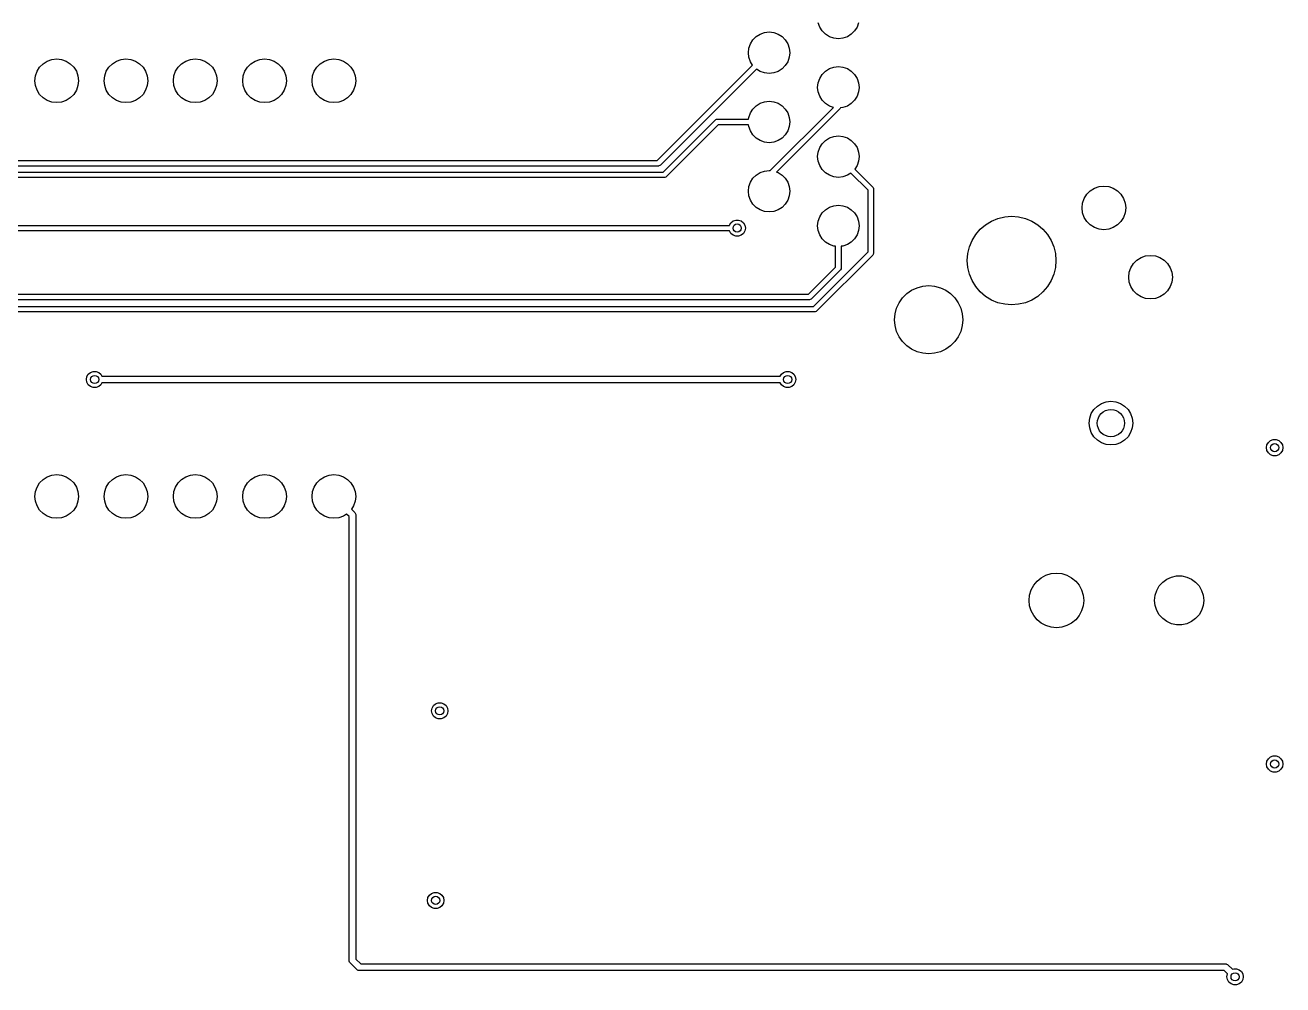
# Model space of a CAD drawing. Extents: x 0 to 530, y -238 to 0.
# Drawn here: x 328.71 to 374.81, y -179.91 to -144.72 of the extents above; entities that cross this region are included whole.
import ezdxf

# ---------------------------------------------------------------- set-up
doc = ezdxf.new("R2010")
doc.units = 0
doc.layers.add('BLACK', color=7, linetype='CONTINUOUS')

msp = doc.modelspace()

# ---------------------------------------------------------------- linework, layer by layer
at = {"layer": 'BLACK', "linetype": 'CONTINUOUS'}
for p, q in [((357.835264, -144.789752), (357.779055, -144.629116)), ((359.260945, -144.629116), (359.204736, -144.789752)), ((355.385808, -145.256148), (355.506148, -145.135808)), ((355.506148, -145.135808), (355.650248, -145.045264)), ((355.650248, -145.045264), (355.810884, -144.989055)), ((355.810884, -144.989055), (355.98, -144.97)), ((355.98, -144.97), (356.149116, -144.989055)), ((356.149116, -144.989055), (356.309752, -145.045264)), ((356.309752, -145.045264), (356.453852, -145.135808)), ((356.453852, -145.135808), (356.574192, -145.256148)), ((357.925808, -144.933852), (357.835264, -144.789752)), ((358.046148, -145.054192), (357.925808, -144.933852)), ((358.190248, -145.144736), (358.046148, -145.054192)), ((358.350884, -145.200945), (358.190248, -145.144736)), ((358.849752, -145.144736), (358.689116, -145.200945)), ((358.993852, -145.054192), (358.849752, -145.144736)), ((359.114192, -144.933852), (358.993852, -145.054192)), ((359.204736, -144.789752), (359.114192, -144.933852)), ((355.22, -145.73), (355.239055, -145.560884)), ((355.239055, -145.560884), (355.295264, -145.400248)), ((355.295264, -145.400248), (355.385808, -145.256148)), ((356.574192, -145.256148), (356.664736, -145.400248)), ((356.664736, -145.400248), (356.720945, -145.560884)), ((356.720945, -145.560884), (356.74, -145.73)), ((358.52, -145.22), (358.350884, -145.200945)), ((358.689116, -145.200945), (358.52, -145.22)), ((329.371208, -146.134535), (329.522893, -146.039225)), ((329.522893, -146.039225), (329.691983, -145.980058)), ((329.691983, -145.980058), (329.87, -145.96)), ((329.87, -145.96), (330.048017, -145.980058)), ((330.048017, -145.980058), (330.217107, -146.039225)), ((330.217107, -146.039225), (330.368792, -146.134535)), ((331.911208, -146.134535), (332.062893, -146.039225)), ((332.062893, -146.039225), (332.231983, -145.980058)), ((332.231983, -145.980058), (332.41, -145.96)), ((332.41, -145.96), (332.588017, -145.980058)), ((332.588017, -145.980058), (332.757107, -146.039225)), ((332.757107, -146.039225), (332.908792, -146.134535)), ((334.451208, -146.134535), (334.602893, -146.039225)), ((334.602893, -146.039225), (334.771983, -145.980058)), ((334.771983, -145.980058), (334.95, -145.96)), ((334.95, -145.96), (335.128017, -145.980058)), ((335.128017, -145.980058), (335.297107, -146.039225)), ((335.297107, -146.039225), (335.448792, -146.134535)), ((336.991208, -146.134535), (337.142893, -146.039225)), ((337.142893, -146.039225), (337.311983, -145.980058)), ((337.311983, -145.980058), (337.49, -145.96)), ((337.49, -145.96), (337.668017, -145.980058)), ((337.668017, -145.980058), (337.837107, -146.039225)), ((337.837107, -146.039225), (337.988792, -146.134535)), ((339.531208, -146.134535), (339.682893, -146.039225)), ((339.682893, -146.039225), (339.851983, -145.980058)), ((339.851983, -145.980058), (340.03, -145.96)), ((340.03, -145.96), (340.208017, -145.980058)), ((340.208017, -145.980058), (340.377107, -146.039225)), ((340.377107, -146.039225), (340.528792, -146.134535)), ((355.239055, -145.899116), (355.22, -145.73)), ((355.295264, -146.059752), (355.239055, -145.899116)), ((355.377672, -146.190905), (355.295264, -146.059752)), ((356.664736, -146.059752), (356.574192, -146.203852)), ((356.720945, -145.899116), (356.664736, -146.059752)), ((356.74, -145.73), (356.720945, -145.899116)), ((329.07, -146.76), (329.090058, -146.581983)), ((329.090058, -146.581983), (329.149225, -146.412893)), ((329.149225, -146.412893), (329.244535, -146.261208)), ((329.244535, -146.261208), (329.371208, -146.134535)), ((330.368792, -146.134535), (330.495465, -146.261208)), ((330.495465, -146.261208), (330.590775, -146.412893)), ((330.590775, -146.412893), (330.649942, -146.581983)), ((330.649942, -146.581983), (330.67, -146.76)), ((331.61, -146.76), (331.630058, -146.581983)), ((331.630058, -146.581983), (331.689225, -146.412893)), ((331.689225, -146.412893), (331.784535, -146.261208)), ((331.784535, -146.261208), (331.911208, -146.134535)), ((332.908792, -146.134535), (333.035465, -146.261208)), ((333.035465, -146.261208), (333.130775, -146.412893)), ((333.130775, -146.412893), (333.189942, -146.581983)), ((333.189942, -146.581983), (333.21, -146.76)), ((334.15, -146.76), (334.170058, -146.581983)), ((334.170058, -146.581983), (334.229225, -146.412893)), ((334.229225, -146.412893), (334.324535, -146.261208)), ((334.324535, -146.261208), (334.451208, -146.134535)), ((335.448792, -146.134535), (335.575465, -146.261208)), ((335.575465, -146.261208), (335.670775, -146.412893)), ((335.670775, -146.412893), (335.729942, -146.581983)), ((335.729942, -146.581983), (335.75, -146.76)), ((336.69, -146.76), (336.710058, -146.581983)), ((336.710058, -146.581983), (336.769225, -146.412893)), ((336.769225, -146.412893), (336.864535, -146.261208)), ((336.864535, -146.261208), (336.991208, -146.134535)), ((337.988792, -146.134535), (338.115465, -146.261208)), ((338.115465, -146.261208), (338.210775, -146.412893)), ((338.210775, -146.412893), (338.269942, -146.581983)), ((338.269942, -146.581983), (338.29, -146.76)), ((339.23, -146.76), (339.250058, -146.581983)), ((339.250058, -146.581983), (339.309225, -146.412893)), ((339.309225, -146.412893), (339.404535, -146.261208)), ((339.404535, -146.261208), (339.531208, -146.134535)), ((340.528792, -146.134535), (340.655465, -146.261208)), ((340.655465, -146.261208), (340.750775, -146.412893)), ((340.750775, -146.412893), (340.809942, -146.581983)), ((340.809942, -146.581983), (340.83, -146.76)), ((351.883578, -149.685), (355.377672, -146.190905)), ((355.519094, -146.332327), (351.995711, -149.855711)), ((355.650248, -146.414736), (355.519094, -146.332327)), ((355.810884, -146.470945), (355.650248, -146.414736)), ((355.98, -146.49), (355.810884, -146.470945)), ((356.149116, -146.470945), (355.98, -146.49)), ((356.309752, -146.414736), (356.149116, -146.470945)), ((356.453852, -146.324192), (356.309752, -146.414736)), ((356.574192, -146.203852), (356.453852, -146.324192)), ((357.835264, -146.670248), (357.925808, -146.526148)), ((357.925808, -146.526148), (358.046148, -146.405808)), ((358.046148, -146.405808), (358.190248, -146.315264)), ((358.190248, -146.315264), (358.350884, -146.259055)), ((358.350884, -146.259055), (358.52, -146.24)), ((358.52, -146.24), (358.689116, -146.259055)), ((358.689116, -146.259055), (358.849752, -146.315264)), ((358.849752, -146.315264), (358.993852, -146.405808)), ((358.993852, -146.405808), (359.114192, -146.526148)), ((359.114192, -146.526148), (359.204736, -146.670248)), ((329.090058, -146.938017), (329.07, -146.76)), ((329.149225, -147.107107), (329.090058, -146.938017)), ((330.649942, -146.938017), (330.590775, -147.107107)), ((330.67, -146.76), (330.649942, -146.938017)), ((331.630058, -146.938017), (331.61, -146.76)), ((331.689225, -147.107107), (331.630058, -146.938017)), ((333.189942, -146.938017), (333.130775, -147.107107)), ((333.21, -146.76), (333.189942, -146.938017)), ((334.170058, -146.938017), (334.15, -146.76)), ((334.229225, -147.107107), (334.170058, -146.938017)), ((335.729942, -146.938017), (335.670775, -147.107107)), ((335.75, -146.76), (335.729942, -146.938017)), ((336.710058, -146.938017), (336.69, -146.76)), ((336.769225, -147.107107), (336.710058, -146.938017)), ((338.269942, -146.938017), (338.210775, -147.107107)), ((338.29, -146.76), (338.269942, -146.938017)), ((339.250058, -146.938017), (339.23, -146.76)), ((339.309225, -147.107107), (339.250058, -146.938017)), ((340.809942, -146.938017), (340.750775, -147.107107)), ((340.83, -146.76), (340.809942, -146.938017)), ((357.76, -147), (357.779055, -146.830884)), ((357.779055, -147.169116), (357.76, -147)), ((357.779055, -146.830884), (357.835264, -146.670248)), ((359.204736, -146.670248), (359.260945, -146.830884)), ((359.260945, -146.830884), (359.28, -147)), ((359.28, -147), (359.260945, -147.169116)), ((329.244535, -147.258792), (329.149225, -147.107107)), ((329.371208, -147.385465), (329.244535, -147.258792)), ((329.522893, -147.480775), (329.371208, -147.385465)), ((329.691983, -147.539942), (329.522893, -147.480775)), ((330.217107, -147.480775), (330.048017, -147.539942)), ((330.368792, -147.385465), (330.217107, -147.480775)), ((330.495465, -147.258792), (330.368792, -147.385465)), ((330.590775, -147.107107), (330.495465, -147.258792)), ((331.784535, -147.258792), (331.689225, -147.107107)), ((331.911208, -147.385465), (331.784535, -147.258792)), ((332.062893, -147.480775), (331.911208, -147.385465)), ((332.231983, -147.539942), (332.062893, -147.480775)), ((332.757107, -147.480775), (332.588017, -147.539942)), ((332.908792, -147.385465), (332.757107, -147.480775)), ((333.035465, -147.258792), (332.908792, -147.385465)), ((333.130775, -147.107107), (333.035465, -147.258792)), ((334.324535, -147.258792), (334.229225, -147.107107)), ((334.451208, -147.385465), (334.324535, -147.258792)), ((334.602893, -147.480775), (334.451208, -147.385465)), ((334.771983, -147.539942), (334.602893, -147.480775)), ((335.297107, -147.480775), (335.128017, -147.539942)), ((335.448792, -147.385465), (335.297107, -147.480775)), ((335.575465, -147.258792), (335.448792, -147.385465)), ((335.670775, -147.107107), (335.575465, -147.258792)), ((336.864535, -147.258792), (336.769225, -147.107107)), ((336.991208, -147.385465), (336.864535, -147.258792)), ((337.142893, -147.480775), (336.991208, -147.385465)), ((337.311983, -147.539942), (337.142893, -147.480775)), ((337.837107, -147.480775), (337.668017, -147.539942)), ((337.988792, -147.385465), (337.837107, -147.480775)), ((338.115465, -147.258792), (337.988792, -147.385465)), ((338.210775, -147.107107), (338.115465, -147.258792)), ((339.404535, -147.258792), (339.309225, -147.107107)), ((339.531208, -147.385465), (339.404535, -147.258792)), ((339.682893, -147.480775), (339.531208, -147.385465)), ((339.851983, -147.539942), (339.682893, -147.480775)), ((340.377107, -147.480775), (340.208017, -147.539942)), ((340.528792, -147.385465), (340.377107, -147.480775)), ((340.655465, -147.258792), (340.528792, -147.385465)), ((340.750775, -147.107107), (340.655465, -147.258792)), ((357.835264, -147.329752), (357.779055, -147.169116)), ((357.925808, -147.473852), (357.835264, -147.329752)), ((358.046148, -147.594192), (357.925808, -147.473852)), ((359.114192, -147.473852), (358.993852, -147.594192)), ((359.204736, -147.329752), (359.114192, -147.473852)), ((359.260945, -147.169116), (359.204736, -147.329752)), ((329.87, -147.56), (329.691983, -147.539942)), ((330.048017, -147.539942), (329.87, -147.56)), ((332.41, -147.56), (332.231983, -147.539942)), ((332.588017, -147.539942), (332.41, -147.56)), ((334.95, -147.56), (334.771983, -147.539942)), ((335.128017, -147.539942), (334.95, -147.56)), ((337.49, -147.56), (337.311983, -147.539942)), ((337.668017, -147.539942), (337.49, -147.56)), ((340.03, -147.56), (339.851983, -147.539942)), ((340.208017, -147.539942), (340.03, -147.56)), ((355.239055, -148.100884), (355.295264, -147.940248)), ((355.295264, -147.940248), (355.385808, -147.796148)), ((355.385808, -147.796148), (355.506148, -147.675808)), ((355.506148, -147.675808), (355.650248, -147.585264)), ((355.650248, -147.585264), (355.810884, -147.529055)), ((355.810884, -147.529055), (355.98, -147.51)), ((355.98, -147.51), (356.149116, -147.529055)), ((356.023658, -150.054919), (358.341068, -147.73751)), ((356.149116, -147.529055), (356.309752, -147.585264)), ((358.59071, -147.770711), (356.255234, -150.106187)), ((356.309752, -147.585264), (356.453852, -147.675808)), ((356.453852, -147.675808), (356.574192, -147.796148)), ((356.574192, -147.796148), (356.664736, -147.940248)), ((356.664736, -147.940248), (356.720945, -148.100884)), ((358.190248, -147.684736), (358.046148, -147.594192)), ((358.341068, -147.73751), (358.190248, -147.684736)), ((358.603147, -147.755558), (358.59071, -147.770711)), ((358.605287, -147.75039), (358.603147, -147.755558)), ((358.689116, -147.740945), (358.605287, -147.75039)), ((358.849752, -147.684736), (358.689116, -147.740945)), ((358.993852, -147.594192), (358.849752, -147.684736)), ((352.094975, -150.11), (354.005686, -148.19929)), ((354.117818, -148.37), (352.207108, -150.280711)), ((354.005686, -148.19929), (354.020839, -148.186853)), ((354.020839, -148.186853), (354.031397, -148.182479)), ((354.031397, -148.182479), (354.056888, -148.171921)), ((354.056888, -148.171921), (354.076397, -148.17)), ((354.076397, -148.17), (355.231267, -148.17)), ((355.231267, -148.37), (354.117818, -148.37)), ((355.231267, -148.17), (355.239055, -148.100884)), ((355.239055, -148.439116), (355.231267, -148.37)), ((356.720945, -148.100884), (356.74, -148.27)), ((356.74, -148.27), (356.720945, -148.439116)), ((355.295264, -148.599752), (355.239055, -148.439116)), ((355.385808, -148.743852), (355.295264, -148.599752)), ((355.506148, -148.864192), (355.385808, -148.743852)), ((355.650248, -148.954736), (355.506148, -148.864192)), ((356.453852, -148.864192), (356.309752, -148.954736)), ((356.574192, -148.743852), (356.453852, -148.864192)), ((356.664736, -148.599752), (356.574192, -148.743852)), ((356.720945, -148.439116), (356.664736, -148.599752)), ((358.046148, -148.945808), (358.190248, -148.855264)), ((358.190248, -148.855264), (358.350884, -148.799055)), ((358.350884, -148.799055), (358.52, -148.78)), ((358.52, -148.78), (358.689116, -148.799055)), ((358.689116, -148.799055), (358.849752, -148.855264)), ((358.849752, -148.855264), (358.993852, -148.945808)), ((355.810884, -149.010945), (355.650248, -148.954736)), ((355.98, -149.03), (355.810884, -149.010945)), ((356.149116, -149.010945), (355.98, -149.03)), ((356.309752, -148.954736), (356.149116, -149.010945)), ((357.779055, -149.370884), (357.835264, -149.210248)), ((357.835264, -149.210248), (357.925808, -149.066148)), ((357.925808, -149.066148), (358.046148, -148.945808)), ((358.993852, -148.945808), (359.114192, -149.066148)), ((359.114192, -149.066148), (359.204736, -149.210248)), ((359.204736, -149.210248), (359.260945, -149.370884)), ((315.084251, -149.685), (351.883578, -149.685)), ((357.76, -149.54), (357.779055, -149.370884)), ((357.779055, -149.709116), (357.76, -149.54)), ((357.835264, -149.869752), (357.779055, -149.709116)), ((359.260945, -149.709116), (359.204736, -149.869752)), ((359.260945, -149.370884), (359.28, -149.54)), ((359.28, -149.54), (359.260945, -149.709116)), ((312.314804, -150.11), (352.094975, -150.11)), ((351.925, -149.885), (315.084251, -149.885)), ((351.944509, -149.883079), (351.925, -149.885)), ((351.980557, -149.868147), (351.944509, -149.883079)), ((351.995711, -149.855711), (351.980557, -149.868147)), ((355.385808, -150.336148), (355.506148, -150.215808)), ((355.506148, -150.215808), (355.650248, -150.125264)), ((355.650248, -150.125264), (355.810884, -150.069055)), ((355.810884, -150.069055), (355.98, -150.05)), ((355.98, -150.05), (356.023658, -150.054919)), ((356.255234, -150.106187), (356.309752, -150.125264)), ((356.309752, -150.125264), (356.453852, -150.215808)), ((356.453852, -150.215808), (356.574192, -150.336148)), ((357.925808, -150.013852), (357.835264, -149.869752)), ((358.046148, -150.134192), (357.925808, -150.013852)), ((358.190248, -150.224736), (358.046148, -150.134192)), ((358.350884, -150.280945), (358.190248, -150.224736)), ((358.849752, -150.224736), (358.689116, -150.280945)), ((358.980905, -150.142327), (358.849752, -150.224736)), ((359.61, -150.771422), (358.980905, -150.142327)), ((359.204736, -149.869752), (359.122327, -150.000905)), ((359.122327, -150.000905), (359.780711, -150.659289)), ((352.136397, -150.31), (312.314804, -150.31)), ((352.155906, -150.308079), (352.136397, -150.31)), ((352.191954, -150.293147), (352.155906, -150.308079)), ((352.207108, -150.280711), (352.191954, -150.293147)), ((355.22, -150.81), (355.239055, -150.640884)), ((355.239055, -150.640884), (355.295264, -150.480248)), ((355.295264, -150.480248), (355.385808, -150.336148)), ((356.574192, -150.336148), (356.664736, -150.480248)), ((356.664736, -150.480248), (356.720945, -150.640884)), ((356.720945, -150.640884), (356.74, -150.81)), ((358.52, -150.3), (358.350884, -150.280945)), ((358.689116, -150.280945), (358.52, -150.3)), ((359.780711, -150.659289), (359.793147, -150.674443)), ((359.793147, -150.674443), (359.808079, -150.710491)), ((359.808079, -150.710491), (359.81, -150.73)), ((359.81, -150.73), (359.81, -153.0782)), ((367.751208, -150.794535), (367.902893, -150.699225)), ((367.902893, -150.699225), (368.071983, -150.640058)), ((368.071983, -150.640058), (368.25, -150.62)), ((368.25, -150.62), (368.428017, -150.640058)), ((368.428017, -150.640058), (368.597107, -150.699225)), ((368.597107, -150.699225), (368.748792, -150.794535)), ((355.239055, -150.979116), (355.22, -150.81)), ((355.295264, -151.139752), (355.239055, -150.979116)), ((355.385808, -151.283852), (355.295264, -151.139752)), ((356.664736, -151.139752), (356.574192, -151.283852)), ((356.720945, -150.979116), (356.664736, -151.139752)), ((356.74, -150.81), (356.720945, -150.979116)), ((359.61, -153.036778), (359.61, -150.771422)), ((367.470058, -151.241983), (367.529225, -151.072893)), ((367.529225, -151.072893), (367.624535, -150.921208)), ((367.624535, -150.921208), (367.751208, -150.794535)), ((368.748792, -150.794535), (368.875465, -150.921208)), ((368.875465, -150.921208), (368.970775, -151.072893)), ((368.970775, -151.072893), (369.029942, -151.241983)), ((355.506148, -151.404192), (355.385808, -151.283852)), ((355.650248, -151.494736), (355.506148, -151.404192)), ((355.810884, -151.550945), (355.650248, -151.494736)), ((355.98, -151.57), (355.810884, -151.550945)), ((356.149116, -151.550945), (355.98, -151.57)), ((356.309752, -151.494736), (356.149116, -151.550945)), ((356.453852, -151.404192), (356.309752, -151.494736)), ((356.574192, -151.283852), (356.453852, -151.404192)), ((357.835264, -151.750248), (357.925808, -151.606148)), ((357.925808, -151.606148), (358.046148, -151.485808)), ((358.046148, -151.485808), (358.190248, -151.395264)), ((358.190248, -151.395264), (358.350884, -151.339055)), ((358.350884, -151.339055), (358.52, -151.32)), ((358.52, -151.32), (358.689116, -151.339055)), ((358.689116, -151.339055), (358.849752, -151.395264)), ((358.849752, -151.395264), (358.993852, -151.485808)), ((358.993852, -151.485808), (359.114192, -151.606148)), ((359.114192, -151.606148), (359.204736, -151.750248)), ((367.45, -151.42), (367.470058, -151.241983)), ((367.470058, -151.598017), (367.45, -151.42)), ((367.529225, -151.767107), (367.470058, -151.598017)), ((369.029942, -151.598017), (368.970775, -151.767107)), ((369.029942, -151.241983), (369.05, -151.42)), ((369.05, -151.42), (369.029942, -151.598017)), ((295.551421, -152.06), (354.527632, -152.06)), ((354.527632, -152.06), (354.528092, -152.057394)), ((354.528092, -152.057394), (354.580187, -151.967164)), ((354.580187, -151.967164), (354.66, -151.900192)), ((354.66, -151.900192), (354.757906, -151.864558)), ((354.757906, -151.864558), (354.862094, -151.864558)), ((354.862094, -151.864558), (354.96, -151.900192)), ((354.96, -151.900192), (355.039813, -151.967164)), ((355.039813, -151.967164), (355.091908, -152.057394)), ((355.091908, -152.057394), (355.11, -152.16)), ((357.76, -152.08), (357.779055, -151.910884)), ((357.779055, -152.249116), (357.76, -152.08)), ((357.779055, -151.910884), (357.835264, -151.750248)), ((359.204736, -151.750248), (359.260945, -151.910884)), ((359.260945, -151.910884), (359.28, -152.08)), ((359.28, -152.08), (359.260945, -152.249116)), ((363.720951, -152.200951), (363.914849, -152.035347)), ((363.914849, -152.035347), (364.132265, -151.902114)), ((364.132265, -151.902114), (364.367847, -151.804533)), ((364.367847, -151.804533), (364.615794, -151.745006)), ((364.615794, -151.745006), (364.87, -151.725)), ((364.87, -151.725), (365.124206, -151.745006)), ((365.124206, -151.745006), (365.372153, -151.804533)), ((365.372153, -151.804533), (365.607735, -151.902114)), ((365.607735, -151.902114), (365.825151, -152.035347)), ((365.825151, -152.035347), (366.019049, -152.200951)), ((367.624535, -151.918792), (367.529225, -151.767107)), ((367.751208, -152.045465), (367.624535, -151.918792)), ((367.902893, -152.140775), (367.751208, -152.045465)), ((368.748792, -152.045465), (368.597107, -152.140775)), ((368.875465, -151.918792), (368.748792, -152.045465)), ((368.970775, -151.767107), (368.875465, -151.918792)), ((354.527632, -152.26), (295.51, -152.26)), ((354.528092, -152.262606), (354.527632, -152.26)), ((354.580187, -152.352836), (354.528092, -152.262606)), ((354.66, -152.419808), (354.580187, -152.352836)), ((354.757906, -152.455442), (354.66, -152.419808)), ((354.862094, -152.455442), (354.757906, -152.455442)), ((354.96, -152.419808), (354.862094, -152.455442)), ((355.039813, -152.352836), (354.96, -152.419808)), ((355.091908, -152.262606), (355.039813, -152.352836)), ((355.11, -152.16), (355.091908, -152.262606)), ((357.835264, -152.409752), (357.779055, -152.249116)), ((357.925808, -152.553852), (357.835264, -152.409752)), ((358.046148, -152.674192), (357.925808, -152.553852)), ((359.114192, -152.553852), (358.993852, -152.674192)), ((359.204736, -152.409752), (359.114192, -152.553852)), ((359.260945, -152.249116), (359.204736, -152.409752)), ((363.422114, -152.612265), (363.555347, -152.394849)), ((363.555347, -152.394849), (363.720951, -152.200951)), ((366.019049, -152.200951), (366.184653, -152.394849)), ((366.184653, -152.394849), (366.317886, -152.612265)), ((368.071983, -152.199942), (367.902893, -152.140775)), ((368.25, -152.22), (368.071983, -152.199942)), ((368.428017, -152.199942), (368.25, -152.22)), ((368.597107, -152.140775), (368.428017, -152.199942)), ((358.190248, -152.764736), (358.046148, -152.674192)), ((358.350884, -152.820945), (358.190248, -152.764736)), ((358.42, -152.828732), (358.350884, -152.820945)), ((358.42, -153.590378), (358.42, -152.828732)), ((358.689116, -152.820945), (358.62, -152.828732)), ((358.62, -152.828732), (358.62, -153.6318)), ((358.849752, -152.764736), (358.689116, -152.820945)), ((358.993852, -152.674192), (358.849752, -152.764736)), ((363.265006, -153.095794), (363.324533, -152.847847)), ((363.324533, -152.847847), (363.422114, -152.612265)), ((366.317886, -152.612265), (366.415467, -152.847847)), ((366.415467, -152.847847), (366.474994, -153.095794)), ((357.611778, -155.035), (359.61, -153.036778)), ((359.78071, -153.148911), (357.723911, -155.205711)), ((359.793147, -153.133758), (359.78071, -153.148911)), ((359.800812, -153.115253), (359.793147, -153.133758)), ((359.808079, -153.097709), (359.800812, -153.115253)), ((359.81, -153.0782), (359.808079, -153.097709)), ((363.245, -153.35), (363.265006, -153.095794)), ((363.265006, -153.604206), (363.245, -153.35)), ((366.474994, -153.095794), (366.495, -153.35)), ((366.495, -153.35), (366.474994, -153.604206)), ((369.239225, -153.612893), (369.334535, -153.461208)), ((369.334535, -153.461208), (369.461208, -153.334535)), ((369.461208, -153.334535), (369.612893, -153.239225)), ((369.612893, -153.239225), (369.781983, -153.180058)), ((369.781983, -153.180058), (369.96, -153.16)), ((369.96, -153.16), (370.138017, -153.180058)), ((370.138017, -153.180058), (370.307107, -153.239225)), ((370.307107, -153.239225), (370.458792, -153.334535)), ((370.458792, -153.334535), (370.585465, -153.461208)), ((370.585465, -153.461208), (370.680775, -153.612893)), ((357.425378, -154.585), (358.42, -153.590378)), ((358.590711, -153.70251), (357.537511, -154.755711)), ((358.603147, -153.687357), (358.590711, -153.70251)), ((358.618079, -153.651309), (358.603147, -153.687357)), ((358.62, -153.6318), (358.618079, -153.651309)), ((363.324533, -153.852153), (363.265006, -153.604206)), ((363.422114, -154.087735), (363.324533, -153.852153)), ((366.415467, -153.852153), (366.317886, -154.087735)), ((366.474994, -153.604206), (366.415467, -153.852153)), ((369.16, -153.96), (369.180058, -153.781983)), ((369.180058, -153.781983), (369.239225, -153.612893)), ((370.680775, -153.612893), (370.739942, -153.781983)), ((370.739942, -153.781983), (370.76, -153.96)), ((361.205, -154.437468), (361.402475, -154.345384)), ((361.402475, -154.345384), (361.61294, -154.28899)), ((361.61294, -154.28899), (361.83, -154.27)), ((361.83, -154.27), (362.04706, -154.28899)), ((362.04706, -154.28899), (362.257525, -154.345384)), ((362.257525, -154.345384), (362.455, -154.437468)), ((363.555347, -154.305151), (363.422114, -154.087735)), ((363.720951, -154.499049), (363.555347, -154.305151)), ((366.184653, -154.305151), (366.019049, -154.499049)), ((366.317886, -154.087735), (366.184653, -154.305151)), ((369.180058, -154.138017), (369.16, -153.96)), ((369.239225, -154.307107), (369.180058, -154.138017)), ((369.334535, -154.458792), (369.239225, -154.307107)), ((370.680775, -154.307107), (370.585465, -154.458792)), ((370.739942, -154.138017), (370.680775, -154.307107)), ((370.76, -153.96), (370.739942, -154.138017)), ((309.470229, -154.585), (357.425378, -154.585)), ((357.4668, -154.785), (309.470229, -154.785)), ((357.486309, -154.783079), (357.4668, -154.785)), ((357.522357, -154.768147), (357.486309, -154.783079)), ((357.537511, -154.755711), (357.522357, -154.768147)), ((360.747468, -154.895), (360.872444, -154.716515)), ((360.872444, -154.716515), (361.026515, -154.562444)), ((361.026515, -154.562444), (361.205, -154.437468)), ((362.455, -154.437468), (362.633485, -154.562444)), ((362.633485, -154.562444), (362.787556, -154.716515)), ((362.787556, -154.716515), (362.912532, -154.895)), ((363.914849, -154.664653), (363.720951, -154.499049)), ((364.132265, -154.797886), (363.914849, -154.664653)), ((364.367847, -154.895467), (364.132265, -154.797886)), ((365.607735, -154.797886), (365.372153, -154.895467)), ((365.825151, -154.664653), (365.607735, -154.797886)), ((366.019049, -154.499049), (365.825151, -154.664653)), ((369.461208, -154.585465), (369.334535, -154.458792)), ((369.612893, -154.680775), (369.461208, -154.585465)), ((369.781983, -154.739942), (369.612893, -154.680775)), ((369.96, -154.76), (369.781983, -154.739942)), ((370.138017, -154.739942), (369.96, -154.76)), ((370.307107, -154.680775), (370.138017, -154.739942)), ((370.458792, -154.585465), (370.307107, -154.680775)), ((370.585465, -154.458792), (370.458792, -154.585465)), ((357.6532, -155.235), (296.5166, -155.235)), ((296.558022, -155.035), (357.611778, -155.035)), ((357.672709, -155.233079), (357.6532, -155.235)), ((357.708757, -155.218147), (357.672709, -155.233079)), ((357.723911, -155.205711), (357.708757, -155.218147)), ((360.58, -155.52), (360.59899, -155.30294)), ((360.59899, -155.30294), (360.655384, -155.092475)), ((360.655384, -155.092475), (360.747468, -154.895)), ((362.912532, -154.895), (363.004616, -155.092475)), ((363.004616, -155.092475), (363.06101, -155.30294)), ((363.06101, -155.30294), (363.08, -155.52)), ((364.615794, -154.954994), (364.367847, -154.895467)), ((364.87, -154.975), (364.615794, -154.954994)), ((365.124206, -154.954994), (364.87, -154.975)), ((365.372153, -154.895467), (365.124206, -154.954994)), ((360.59899, -155.73706), (360.58, -155.52)), ((360.655384, -155.947525), (360.59899, -155.73706)), ((363.06101, -155.73706), (363.004616, -155.947525)), ((363.08, -155.52), (363.06101, -155.73706)), ((360.747468, -156.145), (360.655384, -155.947525)), ((360.872444, -156.323485), (360.747468, -156.145)), ((362.912532, -156.145), (362.787556, -156.323485)), ((363.004616, -155.947525), (362.912532, -156.145)), ((361.026515, -156.477556), (360.872444, -156.323485)), ((361.205, -156.602532), (361.026515, -156.477556)), ((361.402475, -156.694616), (361.205, -156.602532)), ((361.61294, -156.75101), (361.402475, -156.694616)), ((362.257525, -156.694616), (362.04706, -156.75101)), ((362.455, -156.602532), (362.257525, -156.694616)), ((362.633485, -156.477556), (362.455, -156.602532)), ((362.787556, -156.323485), (362.633485, -156.477556)), ((361.83, -156.77), (361.61294, -156.75101)), ((362.04706, -156.75101), (361.83, -156.77)), ((330.96, -157.71), (330.978092, -157.607394)), ((330.978092, -157.607394), (331.030187, -157.517164)), ((331.030187, -157.517164), (331.11, -157.450192)), ((331.11, -157.450192), (331.207906, -157.414558)), ((331.207906, -157.414558), (331.312094, -157.414558)), ((331.312094, -157.414558), (331.41, -157.450192)), ((331.41, -157.450192), (331.489813, -157.517164)), ((331.489813, -157.517164), (331.528979, -157.585)), ((331.528979, -157.585), (356.391021, -157.585)), ((356.391021, -157.585), (356.430187, -157.517164)), ((356.430187, -157.517164), (356.51, -157.450192)), ((356.51, -157.450192), (356.607906, -157.414558)), ((356.607906, -157.414558), (356.712094, -157.414558)), ((356.712094, -157.414558), (356.81, -157.450192)), ((356.81, -157.450192), (356.889813, -157.517164)), ((356.889813, -157.517164), (356.941908, -157.607394)), ((356.941908, -157.607394), (356.96, -157.71)), ((330.978092, -157.812606), (330.96, -157.71)), ((331.030187, -157.902836), (330.978092, -157.812606)), ((331.11, -157.969808), (331.030187, -157.902836)), ((331.207906, -158.005442), (331.11, -157.969808)), ((331.312094, -158.005442), (331.207906, -158.005442)), ((331.41, -157.969808), (331.312094, -158.005442)), ((331.489813, -157.902836), (331.41, -157.969808)), ((331.528979, -157.835), (331.489813, -157.902836)), ((356.391021, -157.835), (331.528979, -157.835)), ((356.430187, -157.902836), (356.391021, -157.835)), ((356.51, -157.969808), (356.430187, -157.902836)), ((356.607906, -158.005442), (356.51, -157.969808)), ((356.712094, -158.005442), (356.607906, -158.005442)), ((356.81, -157.969808), (356.712094, -158.005442)), ((356.889813, -157.902836), (356.81, -157.969808)), ((356.941908, -157.812606), (356.889813, -157.902836)), ((356.96, -157.71), (356.941908, -157.812606)), ((368.162893, -158.589225), (368.331983, -158.530058)), ((368.331983, -158.530058), (368.51, -158.51)), ((368.51, -158.51), (368.688017, -158.530058)), ((368.688017, -158.530058), (368.857107, -158.589225)), ((367.730058, -159.131983), (367.789225, -158.962893)), ((367.789225, -158.962893), (367.884535, -158.811208)), ((367.884535, -158.811208), (368.011208, -158.684535)), ((368.011208, -158.684535), (368.162893, -158.589225)), ((368.857107, -158.589225), (369.008792, -158.684535)), ((369.008792, -158.684535), (369.135465, -158.811208)), ((369.135465, -158.811208), (369.230775, -158.962893)), ((369.230775, -158.962893), (369.289942, -159.131983)), ((367.71, -159.31), (367.730058, -159.131983)), ((367.730058, -159.488017), (367.71, -159.31)), ((367.789225, -159.657107), (367.730058, -159.488017)), ((369.289942, -159.488017), (369.230775, -159.657107)), ((369.289942, -159.131983), (369.31, -159.31)), ((369.31, -159.31), (369.289942, -159.488017)), ((367.884535, -159.808792), (367.789225, -159.657107)), ((368.011208, -159.935465), (367.884535, -159.808792)), ((368.162893, -160.030775), (368.011208, -159.935465)), ((369.008792, -159.935465), (368.857107, -160.030775)), ((369.135465, -159.808792), (369.008792, -159.935465)), ((369.230775, -159.657107), (369.135465, -159.808792)), ((374.36, -159.950192), (374.457906, -159.914558)), ((374.457906, -159.914558), (374.562094, -159.914558)), ((374.562094, -159.914558), (374.66, -159.950192)), ((368.331983, -160.089942), (368.162893, -160.030775)), ((368.51, -160.11), (368.331983, -160.089942)), ((368.688017, -160.089942), (368.51, -160.11)), ((368.857107, -160.030775), (368.688017, -160.089942)), ((374.21, -160.21), (374.228092, -160.107394)), ((374.228092, -160.312606), (374.21, -160.21)), ((374.228092, -160.107394), (374.280187, -160.017164)), ((374.280187, -160.402836), (374.228092, -160.312606)), ((374.280187, -160.017164), (374.36, -159.950192)), ((374.36, -160.469808), (374.280187, -160.402836)), ((374.66, -159.950192), (374.739813, -160.017164)), ((374.739813, -160.402836), (374.66, -160.469808)), ((374.739813, -160.017164), (374.791908, -160.107394)), ((374.791908, -160.312606), (374.739813, -160.402836)), ((374.791908, -160.107394), (374.81, -160.21)), ((374.81, -160.21), (374.791908, -160.312606)), ((374.457906, -160.505442), (374.36, -160.469808)), ((374.562094, -160.505442), (374.457906, -160.505442)), ((374.66, -160.469808), (374.562094, -160.505442)), ((329.371208, -161.374535), (329.522893, -161.279225)), ((329.522893, -161.279225), (329.691983, -161.220058)), ((329.691983, -161.220058), (329.87, -161.2)), ((329.87, -161.2), (330.048017, -161.220058)), ((330.048017, -161.220058), (330.217107, -161.279225)), ((330.217107, -161.279225), (330.368792, -161.374535)), ((331.911208, -161.374535), (332.062893, -161.279225)), ((332.062893, -161.279225), (332.231983, -161.220058)), ((332.231983, -161.220058), (332.41, -161.2)), ((332.41, -161.2), (332.588017, -161.220058)), ((332.588017, -161.220058), (332.757107, -161.279225)), ((332.757107, -161.279225), (332.908792, -161.374535)), ((334.451208, -161.374535), (334.602893, -161.279225)), ((334.602893, -161.279225), (334.771983, -161.220058)), ((334.771983, -161.220058), (334.95, -161.2)), ((334.95, -161.2), (335.128017, -161.220058)), ((335.128017, -161.220058), (335.297107, -161.279225)), ((335.297107, -161.279225), (335.448792, -161.374535)), ((336.991208, -161.374535), (337.142893, -161.279225)), ((337.142893, -161.279225), (337.311983, -161.220058)), ((337.311983, -161.220058), (337.49, -161.2)), ((337.49, -161.2), (337.668017, -161.220058)), ((337.668017, -161.220058), (337.837107, -161.279225)), ((337.837107, -161.279225), (337.988792, -161.374535)), ((339.531208, -161.374535), (339.682893, -161.279225)), ((339.682893, -161.279225), (339.851983, -161.220058)), ((339.851983, -161.220058), (340.03, -161.2)), ((340.03, -161.2), (340.208017, -161.220058)), ((340.208017, -161.220058), (340.377107, -161.279225)), ((340.377107, -161.279225), (340.528792, -161.374535)), ((329.090058, -161.821983), (329.149225, -161.652893)), ((329.149225, -161.652893), (329.244535, -161.501208)), ((329.244535, -161.501208), (329.371208, -161.374535)), ((330.368792, -161.374535), (330.495465, -161.501208)), ((330.495465, -161.501208), (330.590775, -161.652893)), ((330.590775, -161.652893), (330.649942, -161.821983)), ((331.630058, -161.821983), (331.689225, -161.652893)), ((331.689225, -161.652893), (331.784535, -161.501208)), ((331.784535, -161.501208), (331.911208, -161.374535)), ((332.908792, -161.374535), (333.035465, -161.501208)), ((333.035465, -161.501208), (333.130775, -161.652893)), ((333.130775, -161.652893), (333.189942, -161.821983)), ((334.170058, -161.821983), (334.229225, -161.652893)), ((334.229225, -161.652893), (334.324535, -161.501208)), ((334.324535, -161.501208), (334.451208, -161.374535)), ((335.448792, -161.374535), (335.575465, -161.501208)), ((335.575465, -161.501208), (335.670775, -161.652893)), ((335.670775, -161.652893), (335.729942, -161.821983)), ((336.710058, -161.821983), (336.769225, -161.652893)), ((336.769225, -161.652893), (336.864535, -161.501208)), ((336.864535, -161.501208), (336.991208, -161.374535)), ((337.988792, -161.374535), (338.115465, -161.501208)), ((338.115465, -161.501208), (338.210775, -161.652893)), ((338.210775, -161.652893), (338.269942, -161.821983)), ((339.250058, -161.821983), (339.309225, -161.652893)), ((339.309225, -161.652893), (339.404535, -161.501208)), ((339.404535, -161.501208), (339.531208, -161.374535)), ((340.528792, -161.374535), (340.655465, -161.501208)), ((340.655465, -161.501208), (340.750775, -161.652893)), ((340.750775, -161.652893), (340.809942, -161.821983)), ((329.07, -162), (329.090058, -161.821983)), ((329.090058, -162.178017), (329.07, -162)), ((329.149225, -162.347107), (329.090058, -162.178017)), ((330.649942, -162.178017), (330.590775, -162.347107)), ((330.649942, -161.821983), (330.67, -162)), ((330.67, -162), (330.649942, -162.178017)), ((331.61, -162), (331.630058, -161.821983)), ((331.630058, -162.178017), (331.61, -162)), ((331.689225, -162.347107), (331.630058, -162.178017)), ((333.189942, -162.178017), (333.130775, -162.347107)), ((333.189942, -161.821983), (333.21, -162)), ((333.21, -162), (333.189942, -162.178017)), ((334.15, -162), (334.170058, -161.821983)), ((334.170058, -162.178017), (334.15, -162)), ((334.229225, -162.347107), (334.170058, -162.178017)), ((335.729942, -162.178017), (335.670775, -162.347107)), ((335.729942, -161.821983), (335.75, -162)), ((335.75, -162), (335.729942, -162.178017)), ((336.69, -162), (336.710058, -161.821983)), ((336.710058, -162.178017), (336.69, -162)), ((336.769225, -162.347107), (336.710058, -162.178017)), ((338.269942, -162.178017), (338.210775, -162.347107)), ((338.269942, -161.821983), (338.29, -162)), ((338.29, -162), (338.269942, -162.178017)), ((339.23, -162), (339.250058, -161.821983)), ((339.250058, -162.178017), (339.23, -162)), ((339.309225, -162.347107), (339.250058, -162.178017)), ((340.809942, -162.178017), (340.750775, -162.347107)), ((340.809942, -161.821983), (340.83, -162)), ((340.83, -162), (340.809942, -162.178017)), ((329.244535, -162.498792), (329.149225, -162.347107)), ((329.371208, -162.625465), (329.244535, -162.498792)), ((329.522893, -162.720775), (329.371208, -162.625465)), ((330.368792, -162.625465), (330.217107, -162.720775)), ((330.495465, -162.498792), (330.368792, -162.625465)), ((330.590775, -162.347107), (330.495465, -162.498792)), ((331.784535, -162.498792), (331.689225, -162.347107)), ((331.911208, -162.625465), (331.784535, -162.498792)), ((332.062893, -162.720775), (331.911208, -162.625465)), ((332.908792, -162.625465), (332.757107, -162.720775)), ((333.035465, -162.498792), (332.908792, -162.625465)), ((333.130775, -162.347107), (333.035465, -162.498792)), ((334.324535, -162.498792), (334.229225, -162.347107)), ((334.451208, -162.625465), (334.324535, -162.498792)), ((334.602893, -162.720775), (334.451208, -162.625465)), ((335.448792, -162.625465), (335.297107, -162.720775)), ((335.575465, -162.498792), (335.448792, -162.625465)), ((335.670775, -162.347107), (335.575465, -162.498792)), ((336.864535, -162.498792), (336.769225, -162.347107)), ((336.991208, -162.625465), (336.864535, -162.498792)), ((337.142893, -162.720775), (336.991208, -162.625465)), ((337.988792, -162.625465), (337.837107, -162.720775)), ((338.115465, -162.498792), (337.988792, -162.625465)), ((338.210775, -162.347107), (338.115465, -162.498792)), ((339.404535, -162.498792), (339.309225, -162.347107)), ((339.531208, -162.625465), (339.404535, -162.498792)), ((339.682893, -162.720775), (339.531208, -162.625465)), ((340.498022, -162.644798), (340.377107, -162.720775)), ((340.585, -162.731776), (340.498022, -162.644798)), ((340.750775, -162.347107), (340.674798, -162.468022)), ((340.674798, -162.468022), (340.798388, -162.591611)), ((340.798388, -162.591611), (340.813933, -162.610553)), ((340.813933, -162.610553), (340.813934, -162.610554)), ((340.813934, -162.610554), (340.832598, -162.655614)), ((340.832598, -162.655614), (340.835, -162.68)), ((340.835, -162.68), (340.835, -178.958223)), ((329.691983, -162.779942), (329.522893, -162.720775)), ((329.87, -162.8), (329.691983, -162.779942)), ((330.048017, -162.779942), (329.87, -162.8)), ((330.217107, -162.720775), (330.048017, -162.779942)), ((332.231983, -162.779942), (332.062893, -162.720775)), ((332.41, -162.8), (332.231983, -162.779942)), ((332.588017, -162.779942), (332.41, -162.8)), ((332.757107, -162.720775), (332.588017, -162.779942)), ((334.771983, -162.779942), (334.602893, -162.720775)), ((334.95, -162.8), (334.771983, -162.779942)), ((335.128017, -162.779942), (334.95, -162.8)), ((335.297107, -162.720775), (335.128017, -162.779942)), ((337.311983, -162.779942), (337.142893, -162.720775)), ((337.49, -162.8), (337.311983, -162.779942)), ((337.668017, -162.779942), (337.49, -162.8)), ((337.837107, -162.720775), (337.668017, -162.779942)), ((339.851983, -162.779942), (339.682893, -162.720775)), ((340.03, -162.8), (339.851983, -162.779942)), ((340.208017, -162.779942), (340.03, -162.8)), ((340.377107, -162.720775), (340.208017, -162.779942)), ((340.585, -179.01), (340.585, -162.731776)), ((365.802893, -165.102893), (365.95443, -164.97853)), ((365.95443, -164.97853), (366.127317, -164.88612)), ((366.127317, -164.88612), (366.31491, -164.829215)), ((366.31491, -164.829215), (366.51, -164.81)), ((366.51, -164.81), (366.70509, -164.829215)), ((366.70509, -164.829215), (366.892683, -164.88612)), ((366.892683, -164.88612), (367.06557, -164.97853)), ((367.06557, -164.97853), (367.217107, -165.102893)), ((370.56, -165.030577), (370.731885, -164.954049)), ((370.731885, -164.954049), (370.915924, -164.91493)), ((370.915924, -164.91493), (371.104076, -164.91493)), ((371.104076, -164.91493), (371.288115, -164.954049)), ((371.288115, -164.954049), (371.46, -165.030577)), ((365.529215, -165.61491), (365.58612, -165.427317)), ((365.58612, -165.427317), (365.67853, -165.25443)), ((365.67853, -165.25443), (365.802893, -165.102893)), ((367.217107, -165.102893), (367.34147, -165.25443)), ((367.34147, -165.25443), (367.43388, -165.427317)), ((367.43388, -165.427317), (367.490785, -165.61491)), ((370.129667, -165.622879), (370.187809, -165.443937)), ((370.187809, -165.443937), (370.281885, -165.280993)), ((370.281885, -165.280993), (370.407782, -165.14117)), ((370.407782, -165.14117), (370.56, -165.030577)), ((371.46, -165.030577), (371.612218, -165.14117)), ((371.612218, -165.14117), (371.738115, -165.280993)), ((371.738115, -165.280993), (371.832191, -165.443937)), ((371.832191, -165.443937), (371.890333, -165.622879)), ((365.51, -165.81), (365.529215, -165.61491)), ((365.529215, -166.00509), (365.51, -165.81)), ((367.490785, -165.61491), (367.51, -165.81)), ((367.51, -165.81), (367.490785, -166.00509)), ((370.11, -165.81), (370.129667, -165.622879)), ((370.129667, -165.997121), (370.11, -165.81)), ((371.890333, -165.622879), (371.91, -165.81)), ((371.91, -165.81), (371.890333, -165.997121)), ((365.58612, -166.192683), (365.529215, -166.00509)), ((365.67853, -166.36557), (365.58612, -166.192683)), ((365.802893, -166.517107), (365.67853, -166.36557)), ((367.34147, -166.36557), (367.217107, -166.517107)), ((367.43388, -166.192683), (367.34147, -166.36557)), ((367.490785, -166.00509), (367.43388, -166.192683)), ((370.187809, -166.176063), (370.129667, -165.997121)), ((370.281885, -166.339007), (370.187809, -166.176063)), ((370.407782, -166.47883), (370.281885, -166.339007)), ((371.738115, -166.339007), (371.612218, -166.47883)), ((371.832191, -166.176063), (371.738115, -166.339007)), ((371.890333, -165.997121), (371.832191, -166.176063)), ((365.95443, -166.64147), (365.802893, -166.517107)), ((366.127317, -166.73388), (365.95443, -166.64147)), ((366.31491, -166.790785), (366.127317, -166.73388)), ((366.51, -166.81), (366.31491, -166.790785)), ((366.70509, -166.790785), (366.51, -166.81)), ((366.892683, -166.73388), (366.70509, -166.790785)), ((367.06557, -166.64147), (366.892683, -166.73388)), ((367.217107, -166.517107), (367.06557, -166.64147)), ((370.56, -166.589423), (370.407782, -166.47883)), ((370.731885, -166.665951), (370.56, -166.589423)), ((370.915924, -166.70507), (370.731885, -166.665951)), ((371.104076, -166.70507), (370.915924, -166.70507)), ((371.288115, -166.665951), (371.104076, -166.70507)), ((371.46, -166.589423), (371.288115, -166.665951)), ((371.612218, -166.47883), (371.46, -166.589423)), ((343.680187, -169.667164), (343.76, -169.600192)), ((343.76, -169.600192), (343.857906, -169.564558)), ((343.857906, -169.564558), (343.962094, -169.564558)), ((343.962094, -169.564558), (344.06, -169.600192)), ((344.06, -169.600192), (344.139813, -169.667164)), ((343.61, -169.86), (343.628092, -169.757394)), ((343.628092, -169.962606), (343.61, -169.86)), ((343.628092, -169.757394), (343.680187, -169.667164)), ((343.680187, -170.052836), (343.628092, -169.962606)), ((343.76, -170.119808), (343.680187, -170.052836)), ((344.139813, -170.052836), (344.06, -170.119808)), ((344.139813, -169.667164), (344.191908, -169.757394)), ((344.191908, -169.962606), (344.139813, -170.052836)), ((344.191908, -169.757394), (344.21, -169.86)), ((344.21, -169.86), (344.191908, -169.962606)), ((343.857906, -170.155442), (343.76, -170.119808)), ((343.962094, -170.155442), (343.857906, -170.155442)), ((344.06, -170.119808), (343.962094, -170.155442)), ((374.21, -171.81), (374.228092, -171.707394)), ((374.228092, -171.912606), (374.21, -171.81)), ((374.228092, -171.707394), (374.280187, -171.617164)), ((374.280187, -172.002836), (374.228092, -171.912606)), ((374.280187, -171.617164), (374.36, -171.550192)), ((374.36, -171.550192), (374.457906, -171.514558)), ((374.457906, -171.514558), (374.562094, -171.514558)), ((374.562094, -171.514558), (374.66, -171.550192)), ((374.66, -171.550192), (374.739813, -171.617164)), ((374.739813, -171.617164), (374.791908, -171.707394)), ((374.791908, -171.912606), (374.739813, -172.002836)), ((374.791908, -171.707394), (374.81, -171.81)), ((374.81, -171.81), (374.791908, -171.912606)), ((374.36, -172.069808), (374.280187, -172.002836)), ((374.457906, -172.105442), (374.36, -172.069808)), ((374.562094, -172.105442), (374.457906, -172.105442)), ((374.66, -172.069808), (374.562094, -172.105442)), ((374.739813, -172.002836), (374.66, -172.069808)), ((343.61, -176.550192), (343.707906, -176.514558)), ((343.707906, -176.514558), (343.812094, -176.514558)), ((343.812094, -176.514558), (343.91, -176.550192)), ((343.46, -176.81), (343.478092, -176.707394)), ((343.478092, -176.912606), (343.46, -176.81)), ((343.478092, -176.707394), (343.530187, -176.617164)), ((343.530187, -177.002836), (343.478092, -176.912606)), ((343.530187, -176.617164), (343.61, -176.550192)), ((343.61, -177.069808), (343.530187, -177.002836)), ((343.91, -176.550192), (343.989813, -176.617164)), ((343.989813, -177.002836), (343.91, -177.069808)), ((343.989813, -176.617164), (344.041908, -176.707394)), ((344.041908, -176.912606), (343.989813, -177.002836)), ((344.041908, -176.707394), (344.06, -176.81)), ((344.06, -176.81), (344.041908, -176.912606)), ((343.707906, -177.105442), (343.61, -177.069808)), ((343.812094, -177.105442), (343.707906, -177.105442)), ((343.91, -177.069808), (343.812094, -177.105442)), ((340.587402, -179.034386), (340.585, -179.01)), ((340.606066, -179.079446), (340.587402, -179.034386)), ((340.606071, -179.079451), (340.606066, -179.079446)), ((340.621612, -179.098388), (340.606071, -179.079451)), ((340.871611, -179.348388), (340.621612, -179.098388)), ((340.835, -178.958223), (341.011777, -179.135)), ((341.011777, -179.135), (372.71, -179.135)), ((372.71, -179.135), (372.734386, -179.137402)), ((372.734386, -179.137402), (372.734387, -179.137402)), ((372.734387, -179.137402), (372.747584, -179.142868)), ((372.747584, -179.142868), (372.779446, -179.156066)), ((372.779446, -179.156066), (372.779451, -179.156071)), ((372.779451, -179.156071), (372.798388, -179.171612)), ((372.798388, -179.171612), (372.959098, -179.332322)), ((340.890553, -179.363933), (340.871611, -179.348388)), ((340.890554, -179.363934), (340.890553, -179.363933)), ((340.916949, -179.374866), (340.890554, -179.363934)), ((340.935613, -179.382598), (340.916949, -179.374866)), ((340.935614, -179.382598), (340.935613, -179.382598)), ((340.96, -179.385), (340.935614, -179.382598)), ((372.658224, -179.385), (340.96, -179.385)), ((372.779016, -179.505792), (372.658224, -179.385)), ((372.76, -179.61), (372.778092, -179.507394)), ((372.778092, -179.712606), (372.76, -179.61)), ((372.778092, -179.507394), (372.779016, -179.505792)), ((372.830187, -179.802836), (372.778092, -179.712606)), ((372.959098, -179.332322), (373.007906, -179.314558)), ((373.007906, -179.314558), (373.112094, -179.314558)), ((373.112094, -179.314558), (373.21, -179.350192)), ((373.21, -179.350192), (373.289813, -179.417164)), ((373.289813, -179.417164), (373.341908, -179.507394)), ((373.341908, -179.712606), (373.289813, -179.802836)), ((373.341908, -179.507394), (373.36, -179.61)), ((373.36, -179.61), (373.341908, -179.712606)), ((372.91, -179.869808), (372.830187, -179.802836)), ((373.007906, -179.905442), (372.91, -179.869808)), ((373.112094, -179.905442), (373.007906, -179.905442)), ((373.21, -179.869808), (373.112094, -179.905442)), ((373.289813, -179.802836), (373.21, -179.869808))]:
    msp.add_line(p, q, dxfattribs=at)
at = {"layer": 'BLACK'}
for centre, radius in [((354.81, -152.16), 0.15), ((331.26, -157.71), 0.15), ((356.66, -157.71), 0.15), ((368.51, -159.31), 0.5), ((374.51, -160.21), 0.15), ((343.91, -169.86), 0.15), ((374.51, -171.81), 0.15), ((343.76, -176.81), 0.15), ((373.06, -179.61), 0.15)]:
    msp.add_circle(centre, radius, dxfattribs=at)

doc.saveas('drawing.dxf')
